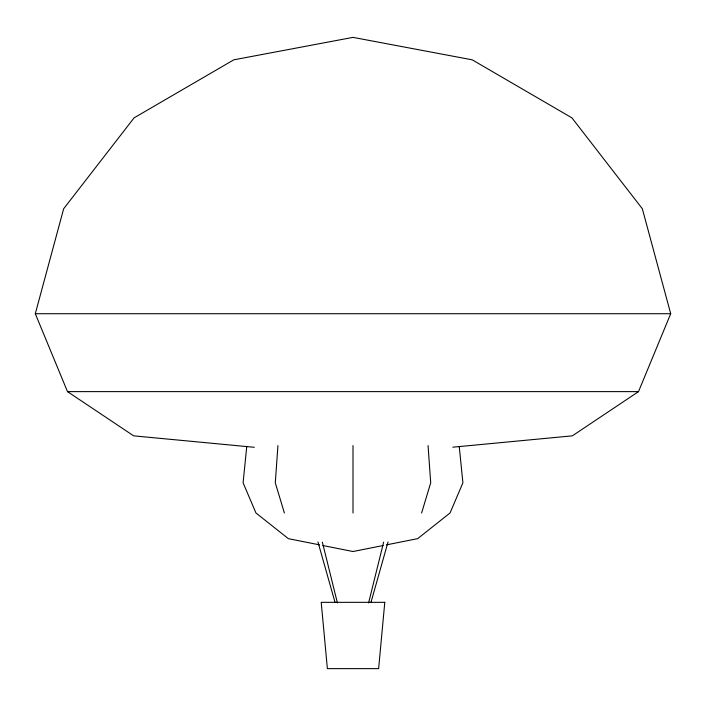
<?xml version="1.0" encoding="UTF-8"?>
<svg xmlns="http://www.w3.org/2000/svg" width="706" height="706" viewBox="0 0 706 706"><rect width="100%" height="100%" fill="white"/><g stroke="black" fill="none" stroke-linecap="round" stroke-linejoin="round"><path stroke-width="1.06" d="M353 512.988L353 445.565M277.943 445.565L275.287 482.807L284.386 512.988M246.738 446.66L243.093 482.807L255.96 512.988L288.348 538.66L319.597 544.873M368.585 602.95L383.64 542.164M254.292 447.295L133.637 435.84L67.494 391.618L35.3 313.72L63.664 208.755L134.078 117.858L233.792 59.825L353 37.374L472.208 59.825L571.922 117.858L642.336 208.755L670.7 313.72L638.506 391.618L572.363 435.84L452.811 447.189M370.977 602.315L388.053 541.952M421.614 512.988L430.713 482.807L428.057 445.565M383.173 545.517L353 551.518L322.827 545.517M386.403 544.873L417.652 538.66L450.04 512.988L462.907 482.807L459.262 446.66M35.3 313.72L670.7 313.72M67.494 391.618L638.506 391.618M317.947 541.952L335.023 602.315M322.36 542.164L337.415 602.95M384.788 602.333L378.628 668.626L327.372 668.626L321.212 602.333L384.788 602.333"/></g></svg>
